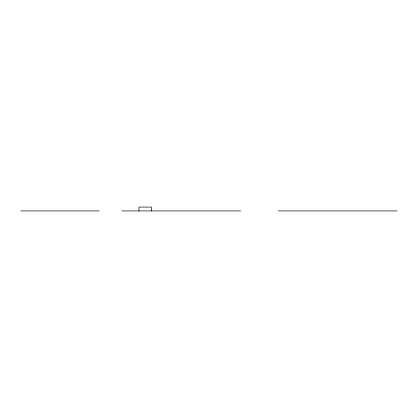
<?xml version="1.0" encoding="UTF-8"?>
<svg xmlns="http://www.w3.org/2000/svg" width="418" height="418" viewBox="0 0 418 418"><rect width="100%" height="100%" fill="white"/><g stroke="black" fill="none" stroke-linecap="round" stroke-linejoin="round"><path stroke-width="0.63" d="M20.9 210.923L99.228 210.923M121.873 210.923L240.684 210.923M278.289 210.923L397.1 210.923M151.457 210.923L151.457 207.077L138.954 207.077L138.954 210.923"/></g></svg>
